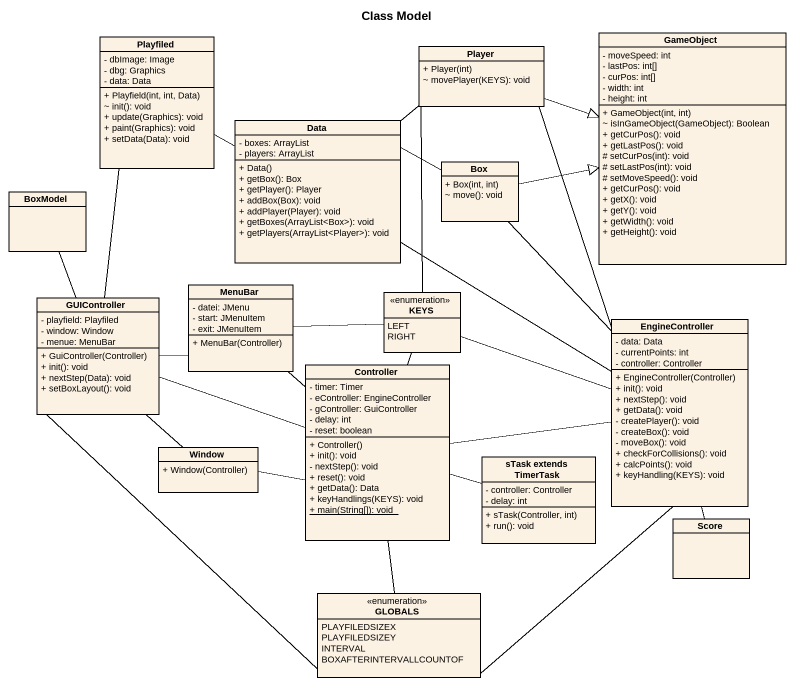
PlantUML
@startuml
title Class Model
hide circle
hide empty members
skinparam classAttributeIconSize 0
class Playfiled {
  - dbImage: Image
  - dbg: Graphics
  - data: Data
  + Playfield(int, int, Data)
  ~ init(): void
  + update(Graphics): void
  + paint(Graphics): void
  + setData(Data): void
}
class Player {
  + Player(int)
  ~ movePlayer(KEYS): void
}
class GameObject {
  - moveSpeed: int
  - lastPos: int[]
  - curPos: int[]
  - width: int
  - height: int
  + GameObject(int, int)
  ~ isInGameObject(GameObject): Boolean
  + getCurPos(): void
  + getLastPos(): void
  # setCurPos(int): void
  # setLastPos(int): void
  # setMoveSpeed(): void
  + getCurPos(): void
  + getX(): void
  + getY(): void
  + getWidth(): void
  + getHeight(): void
}
class Data {
  - boxes: ArrayList
  - players: ArrayList
  + Data()
  + getBox(): Box
  + getPlayer(): Player
  + addBox(Box): void
  + addPlayer(Player): void
  + getBoxes(ArrayList<Box>): void
  + getPlayers(ArrayList<Player>): void
}
class "Box" as Box_ {
  + Box(int, int)
  ~ move(): void
}
class BoxModel
class MenuBar {
  - datei: JMenu
  - start: JMenuItem
  - exit: JMenuItem
  + MenuBar(Controller)
}
class GUIController {
  - playfield: Playfiled
  - window: Window
  - menue: MenuBar
  + GuiController(Controller)
  + init(): void
  + nextStep(Data): void
  + setBoxLayout(): void
}
enum KEYS {
  LEFT
  RIGHT
}
class EngineController {
  - data: Data
  - currentPoints: int
  - controller: Controller
  + EngineController(Controller)
  + init(): void
  + nextStep(): void
  + getData(): void
  - createPlayer(): void
  - createBox(): void
  - moveBox(): void
  + checkForCollisions(): void
  + calcPoints(): void
  + keyHandling(KEYS): void
}
class Controller {
  - timer: Timer
  - eController: EngineController
  - gController: GuiController
  - delay: int
  - reset: boolean
  + Controller()
  + init(): void
  - nextStep(): void
  + reset(): void
  + getData(): Data
  + keyHandlings(KEYS): void
  {static} + main(String[]): void
}
class Window {
  + Window(Controller)
}
class "sTask extends TimerTask" as sTask_extends_TimerTask {
  - controller: Controller
  - delay: int
  + sTask(Controller, int)
  + run(): void
}
class Score
enum GLOBALS {
  PLAYFILEDSIZEX
  PLAYFILEDSIZEY
  INTERVAL
  BOXAFTERINTERVALLCOUNTOF
}
Playfiled -right- Data
Playfiled -- GUIController
Player -right-|> GameObject
Player -- KEYS
Player -- EngineController
Data -up- Player
Data -- EngineController
Box_ -right-|> GameObject
Box_ -left- Data
Box_ -- EngineController
BoxModel -- GUIController
MenuBar -left- GUIController
MenuBar -right- KEYS
MenuBar -- Controller
GUIController -- Window
GUIController -- GLOBALS
KEYS -right- EngineController
EngineController -- Score
Controller -left- GUIController
Controller -up- KEYS
Controller -right- EngineController
Controller -right- sTask_extends_TimerTask
Controller -- GLOBALS
Window -right- Controller
GLOBALS -up- EngineController
@enduml
